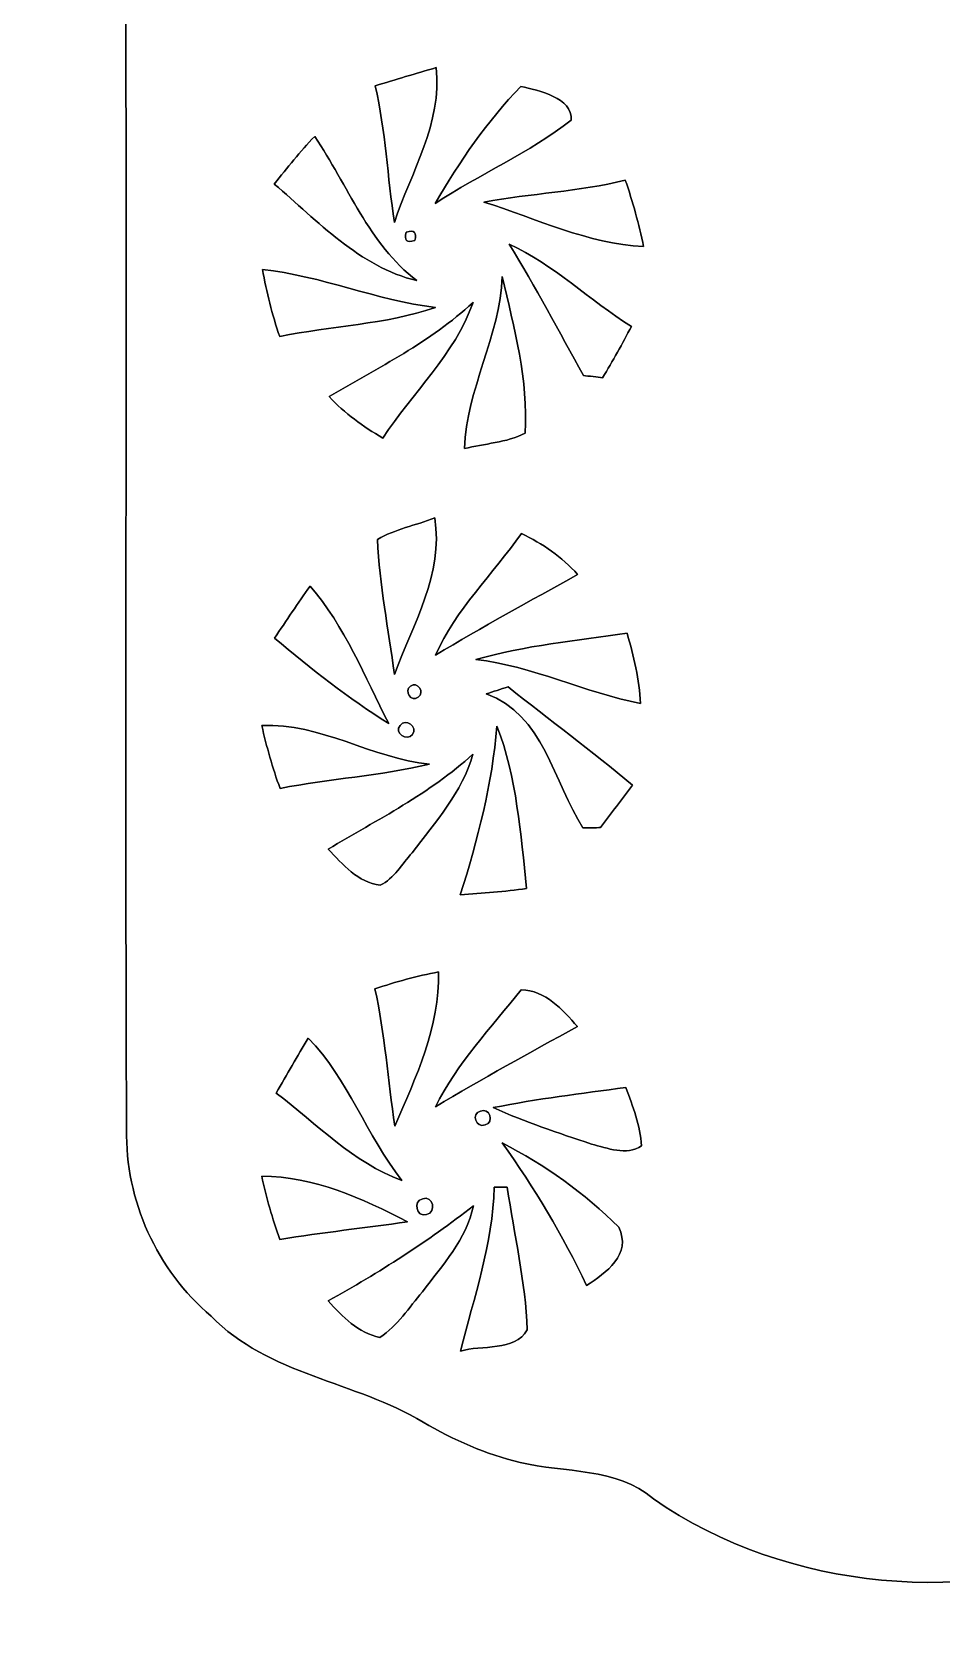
# Model space of a CAD drawing. Header units: centimetres. Extents: x -16.8 to 16.8, y -16.7 to 16.7.
# Drawn here: x 5.69 to 11.23, y -7.25 to 2.54 of the extents above; entities that cross this region are included whole.
import ezdxf

# ---------------------------------------------------------------- set-up
doc = ezdxf.new("R2010")
doc.units = ezdxf.units.CM
doc.header["$MEASUREMENT"] = 0
doc.layers.add('Layer 1', color=7, linetype='Continuous')

msp = doc.modelspace()

# ---------------------------------------------------------------- linework, layer by layer
at = {"layer": 'Layer 1', "color": 7}
for points, knots in [([(-16.77458, 16.66875), (-16.77458, 16.66875), (16.77458, 16.66875), (16.77458, 16.66875), (16.77458, 16.66875), (16.77458, 16.66875), (16.77458, -16.66875), (16.77458, -16.66875), (16.77458, -16.66875), (16.77458, -16.66875), (-16.77458, -16.66875), (-16.77458, -16.66875), (-16.77458, -16.66875), (-16.77458, -16.66875), (-16.77458, 16.66875), (-16.77458, 16.66875), (-16.77458, 16.66875), (-16.77458, 16.66875), (-16.77458, 16.66875), (-16.77458, 16.66875)], [0, 0, 0, 0, 0.1666667, 0.1666667, 0.1666667, 0.1666667, 0.3333333, 0.3333333, 0.3333333, 0.3333333, 0.5, 0.5, 0.5, 0.5, 0.6666667, 0.6666667, 0.6666667, 0.6666667, 1, 1, 1, 1]), ([(10.79288, 6.41914), (10.27395, 6.38175), (9.79346, 6.15915), (9.36731, 5.87199), (9.36731, 5.87199), (9.14471, 5.70195), (8.84343, 5.78309), (8.59084, 5.69348), (8.59084, 5.69348), (8.24971, 5.64233), (7.99747, 5.38057), (7.67574, 5.27791), (7.67574, 5.27791), (7.20019, 5.15938), (6.7243, 4.89938), (6.47982, 4.45841), (6.47982, 4.45841), (6.28438, 4.15925), (6.24452, 3.78919), (6.25757, 3.43994), (6.25757, 3.43994), (6.26957, 0.91123), (6.25404, -1.61784), (6.26498, -4.14655), (6.26498, -4.14655), (6.25722, -4.57941), (6.44878, -5.00627), (6.77968, -5.28567), (6.77968, -5.28567), (7.12752, -5.64444), (7.65916, -5.68325), (8.07191, -5.93125), (8.07191, -5.93125), (8.25641, -6.0392), (8.45326, -6.12881), (8.66316, -6.17679), (8.66316, -6.17679), (8.93586, -6.24311), (9.24807, -6.20324), (9.47455, -6.39904), (9.47455, -6.39904), (10.29652, -6.96736), (11.40813, -7.05379), (12.32923, -6.68726), (12.32923, -6.68726), (12.60969, -6.57472), (12.85064, -6.38528), (13.12122, -6.25334), (13.12122, -6.25334), (13.34664, -6.20536), (13.58265, -6.20854), (13.80702, -6.14856), (13.80702, -6.14856), (14.08148, -6.06778), (14.3002, -5.86775), (14.56372, -5.76192), (14.56372, -5.76192), (14.8336, -5.66984), (15.12252, -5.61763), (15.35747, -5.44513), (15.35747, -5.44513), (15.78398, -5.14562), (16.10113, -4.64679), (16.06938, -4.11092), (16.06938, -4.11092), (16.06726, -1.52329), (16.07291, 1.06468), (16.06656, 3.65231), (16.06656, 3.65231), (16.09443, 4.21146), (15.76105, 4.74133), (15.29151, 5.02567), (15.29151, 5.02567), (15.05902, 5.17984), (14.77504, 5.21511), (14.52457, 5.32871), (14.52457, 5.32871), (14.28432, 5.43101), (14.07795, 5.60458), (13.8236, 5.67443), (13.8236, 5.67443), (13.58582, 5.73687), (13.33853, 5.75451), (13.1004, 5.8106), (13.1004, 5.8106), (12.77408, 5.97535), (12.47563, 6.20219), (12.11721, 6.29708), (12.11721, 6.29708), (11.69741, 6.46254), (11.23491, 6.45548), (10.79288, 6.41914), (10.79288, 6.41914), (10.79288, 6.41914), (10.79288, 6.41914), (10.79288, 6.41914)], [0, 0, 0, 0, 0.04, 0.04, 0.04, 0.04, 0.08, 0.08, 0.08, 0.08, 0.12, 0.12, 0.12, 0.12, 0.16, 0.16, 0.16, 0.16, 0.2, 0.2, 0.2, 0.2, 0.24, 0.24, 0.24, 0.24, 0.28, 0.28, 0.28, 0.28, 0.32, 0.32, 0.32, 0.32, 0.36, 0.36, 0.36, 0.36, 0.4, 0.4, 0.4, 0.4, 0.44, 0.44, 0.44, 0.44, 0.48, 0.48, 0.48, 0.48, 0.52, 0.52, 0.52, 0.52, 0.56, 0.56, 0.56, 0.56, 0.6, 0.6, 0.6, 0.6, 0.64, 0.64, 0.64, 0.64, 0.68, 0.68, 0.68, 0.68, 0.72, 0.72, 0.72, 0.72, 0.76, 0.76, 0.76, 0.76, 0.8, 0.8, 0.8, 0.8, 0.84, 0.84, 0.84, 0.84, 0.88, 0.88, 0.88, 0.88, 0.92, 0.92, 0.92, 0.92, 1, 1, 1, 1]), ([(7.78016, 2.2098), (7.90328, 2.24719), (8.02711, 2.28424), (8.15164, 2.32057), (8.15164, 2.32057), (8.18832, 1.98155), (7.99853, 1.68557), (7.89658, 1.37689), (7.89658, 1.37689), (7.85495, 1.65453), (7.8426, 1.93569), (7.78016, 2.2098)], [0, 0, 0, 0, 0.25, 0.25, 0.25, 0.25, 0.5, 0.5, 0.5, 0.5, 1, 1, 1, 1]), ([(8.14599, 1.49366), (8.29239, 1.74766), (8.46314, 1.99602), (8.6674, 2.20627), (8.6674, 2.20627), (8.77429, 2.18228), (8.98454, 2.13678), (8.97326, 2.00131), (8.97326, 2.00131), (8.72031, 1.79846), (8.41622, 1.67287), (8.14599, 1.49366)], [0, 0, 0, 0, 0.25, 0.25, 0.25, 0.25, 0.5, 0.5, 0.5, 0.5, 1, 1, 1, 1]), ([(7.16492, 1.61149), (7.245, 1.70991), (7.32226, 1.81046), (7.41116, 1.90077), (7.41116, 1.90077), (7.61259, 1.60443), (7.74065, 1.24707), (8.0331, 1.0227), (8.0331, 1.0227), (7.68315, 1.10737), (7.42985, 1.38606), (7.16492, 1.61149)], [0, 0, 0, 0, 0.25, 0.25, 0.25, 0.25, 0.5, 0.5, 0.5, 0.5, 1, 1, 1, 1]), ([(8.44232, 1.50142), (8.72772, 1.55469), (9.02123, 1.56351), (9.30346, 1.63583), (9.30346, 1.63583), (9.34826, 1.50283), (9.38742, 1.36807), (9.41529, 1.23014), (9.41529, 1.23014), (9.07415, 1.24742), (8.76229, 1.40018), (8.44232, 1.50142)], [0, 0, 0, 0, 0.25, 0.25, 0.25, 0.25, 0.5, 0.5, 0.5, 0.5, 1, 1, 1, 1]), ([(7.96925, 1.31763), (8.01864, 1.33315), (8.03557, 1.31621), (8.0204, 1.26647), (8.0204, 1.26647), (7.97066, 1.2513), (7.95373, 1.26859), (7.96925, 1.31763)], [0, 0, 0, 0, 0.3333333, 0.3333333, 0.3333333, 0.3333333, 1, 1, 1, 1]), ([(8.59543, 1.24495), (8.86954, 1.12077), (9.08579, 0.9017), (9.3405, 0.74436), (9.3405, 0.74436), (9.28582, 0.63782), (9.2269, 0.53375), (9.16552, 0.43145), (9.16552, 0.43145), (9.13624, 0.43462), (9.07768, 0.44133), (9.04875, 0.4445), (9.04875, 0.4445), (8.89952, 0.71261), (8.75736, 0.9846), (8.59543, 1.24495)], [0, 0, 0, 0, 0.2, 0.2, 0.2, 0.2, 0.4, 0.4, 0.4, 0.4, 0.6, 0.6, 0.6, 0.6, 1, 1, 1, 1]), ([(7.09224, 1.09114), (7.45208, 1.05198), (7.78686, 0.90346), (8.14634, 0.85937), (8.14634, 0.85937), (7.84013, 0.75494), (7.51311, 0.74648), (7.19808, 0.68263), (7.19808, 0.68263), (7.15081, 0.81527), (7.11976, 0.95391), (7.09224, 1.09114)], [0, 0, 0, 0, 0.25, 0.25, 0.25, 0.25, 0.5, 0.5, 0.5, 0.5, 1, 1, 1, 1]), ([(8.55345, 1.0481), (8.62612, 0.7366), (8.71396, 0.41451), (8.69315, 0.09349), (8.69315, 0.09349), (8.5792, 0.03457), (8.44409, 0.03069), (8.32344, -0.00035), (8.32344, -0.00035), (8.33543, 0.3623), (8.5411, 0.68368), (8.55345, 1.0481)], [0, 0, 0, 0, 0.25, 0.25, 0.25, 0.25, 0.5, 0.5, 0.5, 0.5, 1, 1, 1, 1]), ([(7.50006, 0.31609), (7.80027, 0.49424), (8.11706, 0.65017), (8.37565, 0.88935), (8.37565, 0.88935), (8.26417, 0.57185), (8.00664, 0.33937), (7.82532, 0.06385), (7.82532, 0.06385), (7.70643, 0.1337), (7.59319, 0.21449), (7.50006, 0.31609)], [0, 0, 0, 0, 0.25, 0.25, 0.25, 0.25, 0.5, 0.5, 0.5, 0.5, 1, 1, 1, 1]), ([(8.14282, -0.42298), (8.19644, -0.76588), (8.01194, -1.06821), (7.89693, -1.37583), (7.89693, -1.37583), (7.86024, -1.10208), (7.80697, -0.82938), (7.79321, -0.55386), (7.79321, -0.55386), (7.90081, -0.49036), (8.02711, -0.46919), (8.14282, -0.42298)], [0, 0, 0, 0, 0.25, 0.25, 0.25, 0.25, 0.5, 0.5, 0.5, 0.5, 1, 1, 1, 1]), ([(8.14705, -1.25942), (8.27017, -0.97966), (8.49701, -0.76447), (8.67057, -0.51753), (8.67057, -0.51753), (8.79863, -0.57961), (8.91857, -0.6604), (9.01312, -0.768), (9.01312, -0.768), (8.72278, -0.92886), (8.43104, -1.08726), (8.14705, -1.25942)], [0, 0, 0, 0, 0.25, 0.25, 0.25, 0.25, 0.5, 0.5, 0.5, 0.5, 1, 1, 1, 1]), ([(7.38293, -0.83785), (7.59601, -1.08338), (7.7156, -1.38994), (7.86271, -1.67605), (7.86271, -1.67605), (7.61612, -1.52259), (7.38893, -1.34161), (7.16703, -1.15535), (7.16703, -1.15535), (7.23759, -1.04846), (7.3092, -0.94227), (7.38293, -0.83785)], [0, 0, 0, 0, 0.25, 0.25, 0.25, 0.25, 0.5, 0.5, 0.5, 0.5, 1, 1, 1, 1]), ([(8.39223, -1.28588), (8.6928, -1.1998), (9.00536, -1.16946), (9.31439, -1.12571), (9.31439, -1.12571), (9.35496, -1.26506), (9.38883, -1.40723), (9.39624, -1.55293), (9.39624, -1.55293), (9.05475, -1.48696), (8.74077, -1.32398), (8.39223, -1.28588)], [0, 0, 0, 0, 0.25, 0.25, 0.25, 0.25, 0.5, 0.5, 0.5, 0.5, 1, 1, 1, 1]), ([(7.995, -1.44745), (8.03628, -1.41464), (8.08496, -1.48661), (8.04192, -1.51518), (8.04192, -1.51518), (7.99959, -1.54975), (7.95232, -1.47602), (7.995, -1.44745)], [0, 0, 0, 0, 0.3333333, 0.3333333, 0.3333333, 0.3333333, 1, 1, 1, 1]), ([(8.45573, -1.49543), (8.49983, -1.48061), (8.54392, -1.46614), (8.58908, -1.45239), (8.58908, -1.45239), (8.84096, -1.65206), (9.10026, -1.84432), (9.34685, -2.0507), (9.34685, -2.0507), (9.28158, -2.13678), (9.21667, -2.22285), (9.15247, -2.30964), (9.15247, -2.30964), (9.12566, -2.30999), (9.07239, -2.31105), (9.04557, -2.31175), (9.04557, -2.31175), (8.86777, -2.03482), (8.80427, -1.61431), (8.45573, -1.49543)], [0, 0, 0, 0, 0.1666667, 0.1666667, 0.1666667, 0.1666667, 0.3333333, 0.3333333, 0.3333333, 0.3333333, 0.5, 0.5, 0.5, 0.5, 0.6666667, 0.6666667, 0.6666667, 0.6666667, 1, 1, 1, 1]), ([(7.9315, -1.68698), (7.96431, -1.64042), (8.04333, -1.6958), (8.00735, -1.74202), (8.00735, -1.74202), (7.97348, -1.78823), (7.8934, -1.7332), (7.9315, -1.68698)], [0, 0, 0, 0, 0.3333333, 0.3333333, 0.3333333, 0.3333333, 1, 1, 1, 1]), ([(7.08907, -1.68734), (7.44855, -1.67111), (7.75829, -1.88736), (8.11036, -1.92334), (8.11036, -1.92334), (7.81085, -1.99425), (7.50182, -2.01083), (7.20055, -2.07081), (7.20055, -2.07081), (7.15398, -1.94627), (7.118, -1.81645), (7.08907, -1.68734)], [0, 0, 0, 0, 0.25, 0.25, 0.25, 0.25, 0.5, 0.5, 0.5, 0.5, 1, 1, 1, 1]), ([(8.52135, -1.69086), (8.64306, -2.00554), (8.66528, -2.34738), (8.70232, -2.68005), (8.70232, -2.68005), (8.56827, -2.69981), (8.4328, -2.70863), (8.29839, -2.71851), (8.29839, -2.71851), (8.40387, -2.38301), (8.49312, -2.04223), (8.52135, -1.69086)], [0, 0, 0, 0, 0.25, 0.25, 0.25, 0.25, 0.5, 0.5, 0.5, 0.5, 1, 1, 1, 1]), ([(7.49265, -2.44052), (7.79462, -2.2606), (8.11354, -2.1015), (8.37494, -1.86196), (8.37494, -1.86196), (8.31074, -2.09409), (8.14634, -2.27542), (8.00453, -2.46345), (8.00453, -2.46345), (7.94385, -2.53083), (7.89517, -2.61938), (7.81015, -2.661), (7.81015, -2.661), (7.67503, -2.64478), (7.58119, -2.53224), (7.49265, -2.44052)], [0, 0, 0, 0, 0.2, 0.2, 0.2, 0.2, 0.4, 0.4, 0.4, 0.4, 0.6, 0.6, 0.6, 0.6, 1, 1, 1, 1]), ([(7.77804, -3.29106), (7.90504, -3.24979), (8.03381, -3.2131), (8.16539, -3.18876), (8.16539, -3.18876), (8.17457, -3.52213), (8.02816, -3.82905), (7.90011, -4.12821), (7.90011, -4.12821), (7.85636, -3.84916), (7.83943, -3.56694), (7.77804, -3.29106)], [0, 0, 0, 0, 0.25, 0.25, 0.25, 0.25, 0.5, 0.5, 0.5, 0.5, 1, 1, 1, 1]), ([(8.1467, -4.01038), (8.27864, -3.74544), (8.48607, -3.52743), (8.66951, -3.29812), (8.66951, -3.29812), (8.81662, -3.30024), (8.92175, -3.41912), (9.01171, -3.52143), (9.01171, -3.52143), (8.72102, -3.68088), (8.43068, -3.83999), (8.1467, -4.01038)], [0, 0, 0, 0, 0.25, 0.25, 0.25, 0.25, 0.5, 0.5, 0.5, 0.5, 1, 1, 1, 1]), ([(7.37235, -3.59128), (7.61541, -3.84281), (7.72795, -4.18536), (7.94209, -4.45911), (7.94209, -4.45911), (7.64575, -4.3494), (7.42386, -4.11445), (7.17691, -3.92712), (7.17691, -3.92712), (7.24041, -3.81423), (7.30497, -3.7017), (7.37235, -3.59128)], [0, 0, 0, 0, 0.25, 0.25, 0.25, 0.25, 0.5, 0.5, 0.5, 0.5, 1, 1, 1, 1]), ([(8.49912, -4.01532), (8.76617, -3.96205), (9.03605, -3.92924), (9.30592, -3.8929), (9.30592, -3.8929), (9.34932, -4.00791), (9.39482, -4.12468), (9.40294, -4.2485), (9.40294, -4.2485), (9.30839, -4.30918), (9.1948, -4.26156), (9.09673, -4.23757), (9.09673, -4.23757), (8.89529, -4.16913), (8.69244, -4.10422), (8.49912, -4.01532)], [0, 0, 0, 0, 0.2, 0.2, 0.2, 0.2, 0.4, 0.4, 0.4, 0.4, 0.6, 0.6, 0.6, 0.6, 1, 1, 1, 1]), ([(8.42045, -4.03613), (8.47549, -4.01144), (8.50794, -4.10492), (8.44938, -4.12009), (8.44938, -4.12009), (8.39329, -4.14338), (8.36189, -4.05165), (8.42045, -4.03613)], [0, 0, 0, 0, 0.3333333, 0.3333333, 0.3333333, 0.3333333, 1, 1, 1, 1]), ([(8.5531, -4.23016), (8.81239, -4.36421), (9.05686, -4.53637), (9.26324, -4.74416), (9.26324, -4.74416), (9.34473, -4.9089), (9.18457, -5.02356), (9.0678, -5.09834), (9.0678, -5.09834), (8.9214, -4.7939), (8.75136, -4.50321), (8.5531, -4.23016)], [0, 0, 0, 0, 0.25, 0.25, 0.25, 0.25, 0.5, 0.5, 0.5, 0.5, 1, 1, 1, 1]), ([(7.08836, -4.43265), (7.40622, -4.43512), (7.70043, -4.56741), (7.97701, -4.71135), (7.97701, -4.71135), (7.71772, -4.74874), (7.45737, -4.77555), (7.19949, -4.81859), (7.19949, -4.81859), (7.15292, -4.69336), (7.11694, -4.56212), (7.08836, -4.43265)], [0, 0, 0, 0, 0.25, 0.25, 0.25, 0.25, 0.5, 0.5, 0.5, 0.5, 1, 1, 1, 1]), ([(8.06944, -4.57059), (8.13259, -4.54836), (8.15516, -4.65279), (8.09307, -4.66654), (8.09307, -4.66654), (8.03099, -4.68595), (8.007, -4.58399), (8.06944, -4.57059)], [0, 0, 0, 0, 0.3333333, 0.3333333, 0.3333333, 0.3333333, 1, 1, 1, 1]), ([(8.50547, -4.50074), (8.52523, -4.50039), (8.56474, -4.50003), (8.58449, -4.50003), (8.58449, -4.50003), (8.62542, -4.78931), (8.69668, -5.07718), (8.7055, -5.36963), (8.7055, -5.36963), (8.63212, -5.50404), (8.42574, -5.45888), (8.29874, -5.49875), (8.29874, -5.49875), (8.38341, -5.16925), (8.49418, -4.84434), (8.50547, -4.50074)], [0, 0, 0, 0, 0.2, 0.2, 0.2, 0.2, 0.4, 0.4, 0.4, 0.4, 0.6, 0.6, 0.6, 0.6, 1, 1, 1, 1]), ([(7.49335, -5.19324), (7.80239, -5.02109), (8.10013, -4.83164), (8.37812, -4.61292), (8.37812, -4.61292), (8.33826, -4.81824), (8.18762, -4.97522), (8.06767, -5.13821), (8.06767, -5.13821), (7.98618, -5.23346), (7.91527, -5.34423), (7.80874, -5.41514), (7.80874, -5.41514), (7.6768, -5.39009), (7.58049, -5.28708), (7.49335, -5.19324)], [0, 0, 0, 0, 0.2, 0.2, 0.2, 0.2, 0.4, 0.4, 0.4, 0.4, 0.6, 0.6, 0.6, 0.6, 1, 1, 1, 1])]:
    msp.add_open_spline(points, degree=3, knots=knots, dxfattribs=at)
at = {"layer": 'Layer 1', "color": 8}
for points, knots in [([(10.79288, 6.41914), (11.23491, 6.45548), (11.69741, 6.46254), (12.11721, 6.29708), (12.11721, 6.29708), (12.47563, 6.20219), (12.77408, 5.97535), (13.1004, 5.8106), (13.1004, 5.8106), (13.33853, 5.75451), (13.58582, 5.73687), (13.8236, 5.67443), (13.8236, 5.67443), (14.07795, 5.60458), (14.28432, 5.43101), (14.52457, 5.32871), (14.52457, 5.32871), (14.77504, 5.21511), (15.05902, 5.17984), (15.29151, 5.02567), (15.29151, 5.02567), (15.76105, 4.74133), (16.09443, 4.21146), (16.06656, 3.65231), (16.06656, 3.65231), (16.07291, 1.06468), (16.06726, -1.52329), (16.06938, -4.11092), (16.06938, -4.11092), (16.10113, -4.64679), (15.78398, -5.14562), (15.35747, -5.44513), (15.35747, -5.44513), (15.12252, -5.61763), (14.8336, -5.66984), (14.56372, -5.76192), (14.56372, -5.76192), (14.3002, -5.86775), (14.08148, -6.06778), (13.80702, -6.14856), (13.80702, -6.14856), (13.58265, -6.20854), (13.34664, -6.20536), (13.12122, -6.25334), (13.12122, -6.25334), (12.85064, -6.38528), (12.60969, -6.57472), (12.32923, -6.68726), (12.32923, -6.68726), (11.40813, -7.05379), (10.29652, -6.96736), (9.47455, -6.39904), (9.47455, -6.39904), (9.24807, -6.20324), (8.93586, -6.24311), (8.66316, -6.17679), (8.66316, -6.17679), (8.45326, -6.12881), (8.25641, -6.0392), (8.07191, -5.93125), (8.07191, -5.93125), (7.65916, -5.68325), (7.12752, -5.64444), (6.77968, -5.28567), (6.77968, -5.28567), (6.44878, -5.00627), (6.25722, -4.57941), (6.26498, -4.14655), (6.26498, -4.14655), (6.25404, -1.61784), (6.26957, 0.91123), (6.25757, 3.43994), (6.25757, 3.43994), (6.24452, 3.78919), (6.28438, 4.15925), (6.47982, 4.45841), (6.47982, 4.45841), (6.7243, 4.89938), (7.20019, 5.15938), (7.67574, 5.27791), (7.67574, 5.27791), (7.99747, 5.38057), (8.24971, 5.64233), (8.59084, 5.69348), (8.59084, 5.69348), (8.84343, 5.78309), (9.14471, 5.70195), (9.36731, 5.87199), (9.36731, 5.87199), (9.79346, 6.15915), (10.27395, 6.38175), (10.79288, 6.41914), (10.79288, 6.41914), (10.79288, 6.41914), (10.79288, 6.41914), (10.79288, 6.41914)], [0, 0, 0, 0, 0.04, 0.04, 0.04, 0.04, 0.08, 0.08, 0.08, 0.08, 0.12, 0.12, 0.12, 0.12, 0.16, 0.16, 0.16, 0.16, 0.2, 0.2, 0.2, 0.2, 0.24, 0.24, 0.24, 0.24, 0.28, 0.28, 0.28, 0.28, 0.32, 0.32, 0.32, 0.32, 0.36, 0.36, 0.36, 0.36, 0.4, 0.4, 0.4, 0.4, 0.44, 0.44, 0.44, 0.44, 0.48, 0.48, 0.48, 0.48, 0.52, 0.52, 0.52, 0.52, 0.56, 0.56, 0.56, 0.56, 0.6, 0.6, 0.6, 0.6, 0.64, 0.64, 0.64, 0.64, 0.68, 0.68, 0.68, 0.68, 0.72, 0.72, 0.72, 0.72, 0.76, 0.76, 0.76, 0.76, 0.8, 0.8, 0.8, 0.8, 0.84, 0.84, 0.84, 0.84, 0.88, 0.88, 0.88, 0.88, 0.92, 0.92, 0.92, 0.92, 1, 1, 1, 1]), ([(7.78016, 2.2098), (7.8426, 1.93569), (7.85495, 1.65453), (7.89658, 1.37689), (7.89658, 1.37689), (7.99853, 1.68557), (8.18832, 1.98155), (8.15164, 2.32057), (8.15164, 2.32057), (8.02711, 2.28424), (7.90328, 2.24719), (7.78016, 2.2098), (7.78016, 2.2098), (7.78016, 2.2098), (7.78016, 2.2098), (7.78016, 2.2098)], [0, 0, 0, 0, 0.2, 0.2, 0.2, 0.2, 0.4, 0.4, 0.4, 0.4, 0.6, 0.6, 0.6, 0.6, 1, 1, 1, 1]), ([(8.14599, 1.49366), (8.41622, 1.67287), (8.72031, 1.79846), (8.97326, 2.00131), (8.97326, 2.00131), (8.98454, 2.13678), (8.77429, 2.18228), (8.6674, 2.20627), (8.6674, 2.20627), (8.46314, 1.99602), (8.29239, 1.74766), (8.14599, 1.49366), (8.14599, 1.49366), (8.14599, 1.49366), (8.14599, 1.49366), (8.14599, 1.49366)], [0, 0, 0, 0, 0.2, 0.2, 0.2, 0.2, 0.4, 0.4, 0.4, 0.4, 0.6, 0.6, 0.6, 0.6, 1, 1, 1, 1]), ([(7.16492, 1.61149), (7.42985, 1.38606), (7.68315, 1.10737), (8.0331, 1.0227), (8.0331, 1.0227), (7.74065, 1.24707), (7.61259, 1.60443), (7.41116, 1.90077), (7.41116, 1.90077), (7.32226, 1.81046), (7.245, 1.70991), (7.16492, 1.61149), (7.16492, 1.61149), (7.16492, 1.61149), (7.16492, 1.61149), (7.16492, 1.61149)], [0, 0, 0, 0, 0.2, 0.2, 0.2, 0.2, 0.4, 0.4, 0.4, 0.4, 0.6, 0.6, 0.6, 0.6, 1, 1, 1, 1]), ([(8.44232, 1.50142), (8.76229, 1.40018), (9.07415, 1.24742), (9.41529, 1.23014), (9.41529, 1.23014), (9.38742, 1.36807), (9.34826, 1.50283), (9.30346, 1.63583), (9.30346, 1.63583), (9.02123, 1.56351), (8.72772, 1.55469), (8.44232, 1.50142), (8.44232, 1.50142), (8.44232, 1.50142), (8.44232, 1.50142), (8.44232, 1.50142)], [0, 0, 0, 0, 0.2, 0.2, 0.2, 0.2, 0.4, 0.4, 0.4, 0.4, 0.6, 0.6, 0.6, 0.6, 1, 1, 1, 1]), ([(7.96925, 1.31763), (7.95373, 1.26859), (7.97066, 1.2513), (8.0204, 1.26647), (8.0204, 1.26647), (8.03557, 1.31621), (8.01864, 1.33315), (7.96925, 1.31763), (7.96925, 1.31763), (7.96925, 1.31763), (7.96925, 1.31763), (7.96925, 1.31763)], [0, 0, 0, 0, 0.25, 0.25, 0.25, 0.25, 0.5, 0.5, 0.5, 0.5, 1, 1, 1, 1]), ([(8.59543, 1.24495), (8.75736, 0.9846), (8.89952, 0.71261), (9.04875, 0.4445), (9.04875, 0.4445), (9.07768, 0.44133), (9.13624, 0.43462), (9.16552, 0.43145), (9.16552, 0.43145), (9.2269, 0.53375), (9.28582, 0.63782), (9.3405, 0.74436), (9.3405, 0.74436), (9.08579, 0.9017), (8.86954, 1.12077), (8.59543, 1.24495), (8.59543, 1.24495), (8.59543, 1.24495), (8.59543, 1.24495), (8.59543, 1.24495)], [0, 0, 0, 0, 0.1666667, 0.1666667, 0.1666667, 0.1666667, 0.3333333, 0.3333333, 0.3333333, 0.3333333, 0.5, 0.5, 0.5, 0.5, 0.6666667, 0.6666667, 0.6666667, 0.6666667, 1, 1, 1, 1]), ([(7.09224, 1.09114), (7.11976, 0.95391), (7.15081, 0.81527), (7.19808, 0.68263), (7.19808, 0.68263), (7.51311, 0.74648), (7.84013, 0.75494), (8.14634, 0.85937), (8.14634, 0.85937), (7.78686, 0.90346), (7.45208, 1.05198), (7.09224, 1.09114), (7.09224, 1.09114), (7.09224, 1.09114), (7.09224, 1.09114), (7.09224, 1.09114)], [0, 0, 0, 0, 0.2, 0.2, 0.2, 0.2, 0.4, 0.4, 0.4, 0.4, 0.6, 0.6, 0.6, 0.6, 1, 1, 1, 1]), ([(8.55345, 1.0481), (8.5411, 0.68368), (8.33543, 0.3623), (8.32344, -0.00035), (8.32344, -0.00035), (8.44409, 0.03069), (8.5792, 0.03457), (8.69315, 0.09349), (8.69315, 0.09349), (8.71396, 0.41451), (8.62612, 0.7366), (8.55345, 1.0481), (8.55345, 1.0481), (8.55345, 1.0481), (8.55345, 1.0481), (8.55345, 1.0481)], [0, 0, 0, 0, 0.2, 0.2, 0.2, 0.2, 0.4, 0.4, 0.4, 0.4, 0.6, 0.6, 0.6, 0.6, 1, 1, 1, 1]), ([(7.50006, 0.31609), (7.59319, 0.21449), (7.70643, 0.1337), (7.82532, 0.06385), (7.82532, 0.06385), (8.00664, 0.33937), (8.26417, 0.57185), (8.37565, 0.88935), (8.37565, 0.88935), (8.11706, 0.65017), (7.80027, 0.49424), (7.50006, 0.31609), (7.50006, 0.31609), (7.50006, 0.31609), (7.50006, 0.31609), (7.50006, 0.31609)], [0, 0, 0, 0, 0.2, 0.2, 0.2, 0.2, 0.4, 0.4, 0.4, 0.4, 0.6, 0.6, 0.6, 0.6, 1, 1, 1, 1]), ([(8.14282, -0.42298), (8.02711, -0.46919), (7.90081, -0.49036), (7.79321, -0.55386), (7.79321, -0.55386), (7.80697, -0.82938), (7.86024, -1.10208), (7.89693, -1.37583), (7.89693, -1.37583), (8.01194, -1.06821), (8.19644, -0.76588), (8.14282, -0.42298), (8.14282, -0.42298), (8.14282, -0.42298), (8.14282, -0.42298), (8.14282, -0.42298)], [0, 0, 0, 0, 0.2, 0.2, 0.2, 0.2, 0.4, 0.4, 0.4, 0.4, 0.6, 0.6, 0.6, 0.6, 1, 1, 1, 1]), ([(8.14705, -1.25942), (8.43104, -1.08726), (8.72278, -0.92886), (9.01312, -0.768), (9.01312, -0.768), (8.91857, -0.6604), (8.79863, -0.57961), (8.67057, -0.51753), (8.67057, -0.51753), (8.49701, -0.76447), (8.27017, -0.97966), (8.14705, -1.25942), (8.14705, -1.25942), (8.14705, -1.25942), (8.14705, -1.25942), (8.14705, -1.25942)], [0, 0, 0, 0, 0.2, 0.2, 0.2, 0.2, 0.4, 0.4, 0.4, 0.4, 0.6, 0.6, 0.6, 0.6, 1, 1, 1, 1]), ([(7.38293, -0.83785), (7.3092, -0.94227), (7.23759, -1.04846), (7.16703, -1.15535), (7.16703, -1.15535), (7.38893, -1.34161), (7.61612, -1.52259), (7.86271, -1.67605), (7.86271, -1.67605), (7.7156, -1.38994), (7.59601, -1.08338), (7.38293, -0.83785), (7.38293, -0.83785), (7.38293, -0.83785), (7.38293, -0.83785), (7.38293, -0.83785)], [0, 0, 0, 0, 0.2, 0.2, 0.2, 0.2, 0.4, 0.4, 0.4, 0.4, 0.6, 0.6, 0.6, 0.6, 1, 1, 1, 1]), ([(8.39223, -1.28588), (8.74077, -1.32398), (9.05475, -1.48696), (9.39624, -1.55293), (9.39624, -1.55293), (9.38883, -1.40723), (9.35496, -1.26506), (9.31439, -1.12571), (9.31439, -1.12571), (9.00536, -1.16946), (8.6928, -1.1998), (8.39223, -1.28588), (8.39223, -1.28588), (8.39223, -1.28588), (8.39223, -1.28588), (8.39223, -1.28588)], [0, 0, 0, 0, 0.2, 0.2, 0.2, 0.2, 0.4, 0.4, 0.4, 0.4, 0.6, 0.6, 0.6, 0.6, 1, 1, 1, 1]), ([(7.995, -1.44745), (7.95232, -1.47602), (7.99959, -1.54975), (8.04192, -1.51518), (8.04192, -1.51518), (8.08496, -1.48661), (8.03628, -1.41464), (7.995, -1.44745), (7.995, -1.44745), (7.995, -1.44745), (7.995, -1.44745), (7.995, -1.44745)], [0, 0, 0, 0, 0.25, 0.25, 0.25, 0.25, 0.5, 0.5, 0.5, 0.5, 1, 1, 1, 1]), ([(8.45573, -1.49543), (8.80427, -1.61431), (8.86777, -2.03482), (9.04557, -2.31175), (9.04557, -2.31175), (9.07239, -2.31105), (9.12566, -2.30999), (9.15247, -2.30964), (9.15247, -2.30964), (9.21667, -2.22285), (9.28158, -2.13678), (9.34685, -2.0507), (9.34685, -2.0507), (9.10026, -1.84432), (8.84096, -1.65206), (8.58908, -1.45239), (8.58908, -1.45239), (8.54392, -1.46614), (8.49983, -1.48061), (8.45573, -1.49543), (8.45573, -1.49543), (8.45573, -1.49543), (8.45573, -1.49543), (8.45573, -1.49543)], [0, 0, 0, 0, 0.1428571, 0.1428571, 0.1428571, 0.1428571, 0.2857143, 0.2857143, 0.2857143, 0.2857143, 0.4285714, 0.4285714, 0.4285714, 0.4285714, 0.5714286, 0.5714286, 0.5714286, 0.5714286, 0.7142857, 0.7142857, 0.7142857, 0.7142857, 1, 1, 1, 1]), ([(7.9315, -1.68698), (7.8934, -1.7332), (7.97348, -1.78823), (8.00735, -1.74202), (8.00735, -1.74202), (8.04333, -1.6958), (7.96431, -1.64042), (7.9315, -1.68698), (7.9315, -1.68698), (7.9315, -1.68698), (7.9315, -1.68698), (7.9315, -1.68698)], [0, 0, 0, 0, 0.25, 0.25, 0.25, 0.25, 0.5, 0.5, 0.5, 0.5, 1, 1, 1, 1]), ([(7.08907, -1.68734), (7.118, -1.81645), (7.15398, -1.94627), (7.20055, -2.07081), (7.20055, -2.07081), (7.50182, -2.01083), (7.81085, -1.99425), (8.11036, -1.92334), (8.11036, -1.92334), (7.75829, -1.88736), (7.44855, -1.67111), (7.08907, -1.68734), (7.08907, -1.68734), (7.08907, -1.68734), (7.08907, -1.68734), (7.08907, -1.68734)], [0, 0, 0, 0, 0.2, 0.2, 0.2, 0.2, 0.4, 0.4, 0.4, 0.4, 0.6, 0.6, 0.6, 0.6, 1, 1, 1, 1]), ([(8.52135, -1.69086), (8.49312, -2.04223), (8.40387, -2.38301), (8.29839, -2.71851), (8.29839, -2.71851), (8.4328, -2.70863), (8.56827, -2.69981), (8.70232, -2.68005), (8.70232, -2.68005), (8.66528, -2.34738), (8.64306, -2.00554), (8.52135, -1.69086), (8.52135, -1.69086), (8.52135, -1.69086), (8.52135, -1.69086), (8.52135, -1.69086)], [0, 0, 0, 0, 0.2, 0.2, 0.2, 0.2, 0.4, 0.4, 0.4, 0.4, 0.6, 0.6, 0.6, 0.6, 1, 1, 1, 1]), ([(7.49265, -2.44052), (7.58119, -2.53224), (7.67503, -2.64478), (7.81015, -2.661), (7.81015, -2.661), (7.89517, -2.61938), (7.94385, -2.53083), (8.00453, -2.46345), (8.00453, -2.46345), (8.14634, -2.27542), (8.31074, -2.09409), (8.37494, -1.86196), (8.37494, -1.86196), (8.11354, -2.1015), (7.79462, -2.2606), (7.49265, -2.44052), (7.49265, -2.44052), (7.49265, -2.44052), (7.49265, -2.44052), (7.49265, -2.44052)], [0, 0, 0, 0, 0.1666667, 0.1666667, 0.1666667, 0.1666667, 0.3333333, 0.3333333, 0.3333333, 0.3333333, 0.5, 0.5, 0.5, 0.5, 0.6666667, 0.6666667, 0.6666667, 0.6666667, 1, 1, 1, 1]), ([(7.77804, -3.29106), (7.83943, -3.56694), (7.85636, -3.84916), (7.90011, -4.12821), (7.90011, -4.12821), (8.02816, -3.82905), (8.17457, -3.52213), (8.16539, -3.18876), (8.16539, -3.18876), (8.03381, -3.2131), (7.90504, -3.24979), (7.77804, -3.29106), (7.77804, -3.29106), (7.77804, -3.29106), (7.77804, -3.29106), (7.77804, -3.29106)], [0, 0, 0, 0, 0.2, 0.2, 0.2, 0.2, 0.4, 0.4, 0.4, 0.4, 0.6, 0.6, 0.6, 0.6, 1, 1, 1, 1]), ([(8.1467, -4.01038), (8.43068, -3.83999), (8.72102, -3.68088), (9.01171, -3.52143), (9.01171, -3.52143), (8.92175, -3.41912), (8.81662, -3.30024), (8.66951, -3.29812), (8.66951, -3.29812), (8.48607, -3.52743), (8.27864, -3.74544), (8.1467, -4.01038), (8.1467, -4.01038), (8.1467, -4.01038), (8.1467, -4.01038), (8.1467, -4.01038)], [0, 0, 0, 0, 0.2, 0.2, 0.2, 0.2, 0.4, 0.4, 0.4, 0.4, 0.6, 0.6, 0.6, 0.6, 1, 1, 1, 1]), ([(7.37235, -3.59128), (7.30497, -3.7017), (7.24041, -3.81423), (7.17691, -3.92712), (7.17691, -3.92712), (7.42386, -4.11445), (7.64575, -4.3494), (7.94209, -4.45911), (7.94209, -4.45911), (7.72795, -4.18536), (7.61541, -3.84281), (7.37235, -3.59128), (7.37235, -3.59128), (7.37235, -3.59128), (7.37235, -3.59128), (7.37235, -3.59128)], [0, 0, 0, 0, 0.2, 0.2, 0.2, 0.2, 0.4, 0.4, 0.4, 0.4, 0.6, 0.6, 0.6, 0.6, 1, 1, 1, 1]), ([(8.49912, -4.01532), (8.69244, -4.10422), (8.89529, -4.16913), (9.09673, -4.23757), (9.09673, -4.23757), (9.1948, -4.26156), (9.30839, -4.30918), (9.40294, -4.2485), (9.40294, -4.2485), (9.39482, -4.12468), (9.34932, -4.00791), (9.30592, -3.8929), (9.30592, -3.8929), (9.03605, -3.92924), (8.76617, -3.96205), (8.49912, -4.01532), (8.49912, -4.01532), (8.49912, -4.01532), (8.49912, -4.01532), (8.49912, -4.01532)], [0, 0, 0, 0, 0.1666667, 0.1666667, 0.1666667, 0.1666667, 0.3333333, 0.3333333, 0.3333333, 0.3333333, 0.5, 0.5, 0.5, 0.5, 0.6666667, 0.6666667, 0.6666667, 0.6666667, 1, 1, 1, 1]), ([(8.42045, -4.03613), (8.36189, -4.05165), (8.39329, -4.14338), (8.44938, -4.12009), (8.44938, -4.12009), (8.50794, -4.10492), (8.47549, -4.01144), (8.42045, -4.03613), (8.42045, -4.03613), (8.42045, -4.03613), (8.42045, -4.03613), (8.42045, -4.03613)], [0, 0, 0, 0, 0.25, 0.25, 0.25, 0.25, 0.5, 0.5, 0.5, 0.5, 1, 1, 1, 1]), ([(8.5531, -4.23016), (8.75136, -4.50321), (8.9214, -4.7939), (9.0678, -5.09834), (9.0678, -5.09834), (9.18457, -5.02356), (9.34473, -4.9089), (9.26324, -4.74416), (9.26324, -4.74416), (9.05686, -4.53637), (8.81239, -4.36421), (8.5531, -4.23016), (8.5531, -4.23016), (8.5531, -4.23016), (8.5531, -4.23016), (8.5531, -4.23016)], [0, 0, 0, 0, 0.2, 0.2, 0.2, 0.2, 0.4, 0.4, 0.4, 0.4, 0.6, 0.6, 0.6, 0.6, 1, 1, 1, 1]), ([(7.08836, -4.43265), (7.11694, -4.56212), (7.15292, -4.69336), (7.19949, -4.81859), (7.19949, -4.81859), (7.45737, -4.77555), (7.71772, -4.74874), (7.97701, -4.71135), (7.97701, -4.71135), (7.70043, -4.56741), (7.40622, -4.43512), (7.08836, -4.43265), (7.08836, -4.43265), (7.08836, -4.43265), (7.08836, -4.43265), (7.08836, -4.43265)], [0, 0, 0, 0, 0.2, 0.2, 0.2, 0.2, 0.4, 0.4, 0.4, 0.4, 0.6, 0.6, 0.6, 0.6, 1, 1, 1, 1]), ([(8.06944, -4.57059), (8.007, -4.58399), (8.03099, -4.68595), (8.09307, -4.66654), (8.09307, -4.66654), (8.15516, -4.65279), (8.13259, -4.54836), (8.06944, -4.57059), (8.06944, -4.57059), (8.06944, -4.57059), (8.06944, -4.57059), (8.06944, -4.57059)], [0, 0, 0, 0, 0.25, 0.25, 0.25, 0.25, 0.5, 0.5, 0.5, 0.5, 1, 1, 1, 1]), ([(8.50547, -4.50074), (8.49418, -4.84434), (8.38341, -5.16925), (8.29874, -5.49875), (8.29874, -5.49875), (8.42574, -5.45888), (8.63212, -5.50404), (8.7055, -5.36963), (8.7055, -5.36963), (8.69668, -5.07718), (8.62542, -4.78931), (8.58449, -4.50003), (8.58449, -4.50003), (8.56474, -4.50003), (8.52523, -4.50039), (8.50547, -4.50074), (8.50547, -4.50074), (8.50547, -4.50074), (8.50547, -4.50074), (8.50547, -4.50074)], [0, 0, 0, 0, 0.1666667, 0.1666667, 0.1666667, 0.1666667, 0.3333333, 0.3333333, 0.3333333, 0.3333333, 0.5, 0.5, 0.5, 0.5, 0.6666667, 0.6666667, 0.6666667, 0.6666667, 1, 1, 1, 1]), ([(7.49335, -5.19324), (7.58049, -5.28708), (7.6768, -5.39009), (7.80874, -5.41514), (7.80874, -5.41514), (7.91527, -5.34423), (7.98618, -5.23346), (8.06767, -5.13821), (8.06767, -5.13821), (8.18762, -4.97522), (8.33826, -4.81824), (8.37812, -4.61292), (8.37812, -4.61292), (8.10013, -4.83164), (7.80239, -5.02109), (7.49335, -5.19324), (7.49335, -5.19324), (7.49335, -5.19324), (7.49335, -5.19324), (7.49335, -5.19324)], [0, 0, 0, 0, 0.1666667, 0.1666667, 0.1666667, 0.1666667, 0.3333333, 0.3333333, 0.3333333, 0.3333333, 0.5, 0.5, 0.5, 0.5, 0.6666667, 0.6666667, 0.6666667, 0.6666667, 1, 1, 1, 1])]:
    msp.add_open_spline(points, degree=3, knots=knots, dxfattribs=at)

doc.saveas('drawing.dxf')
